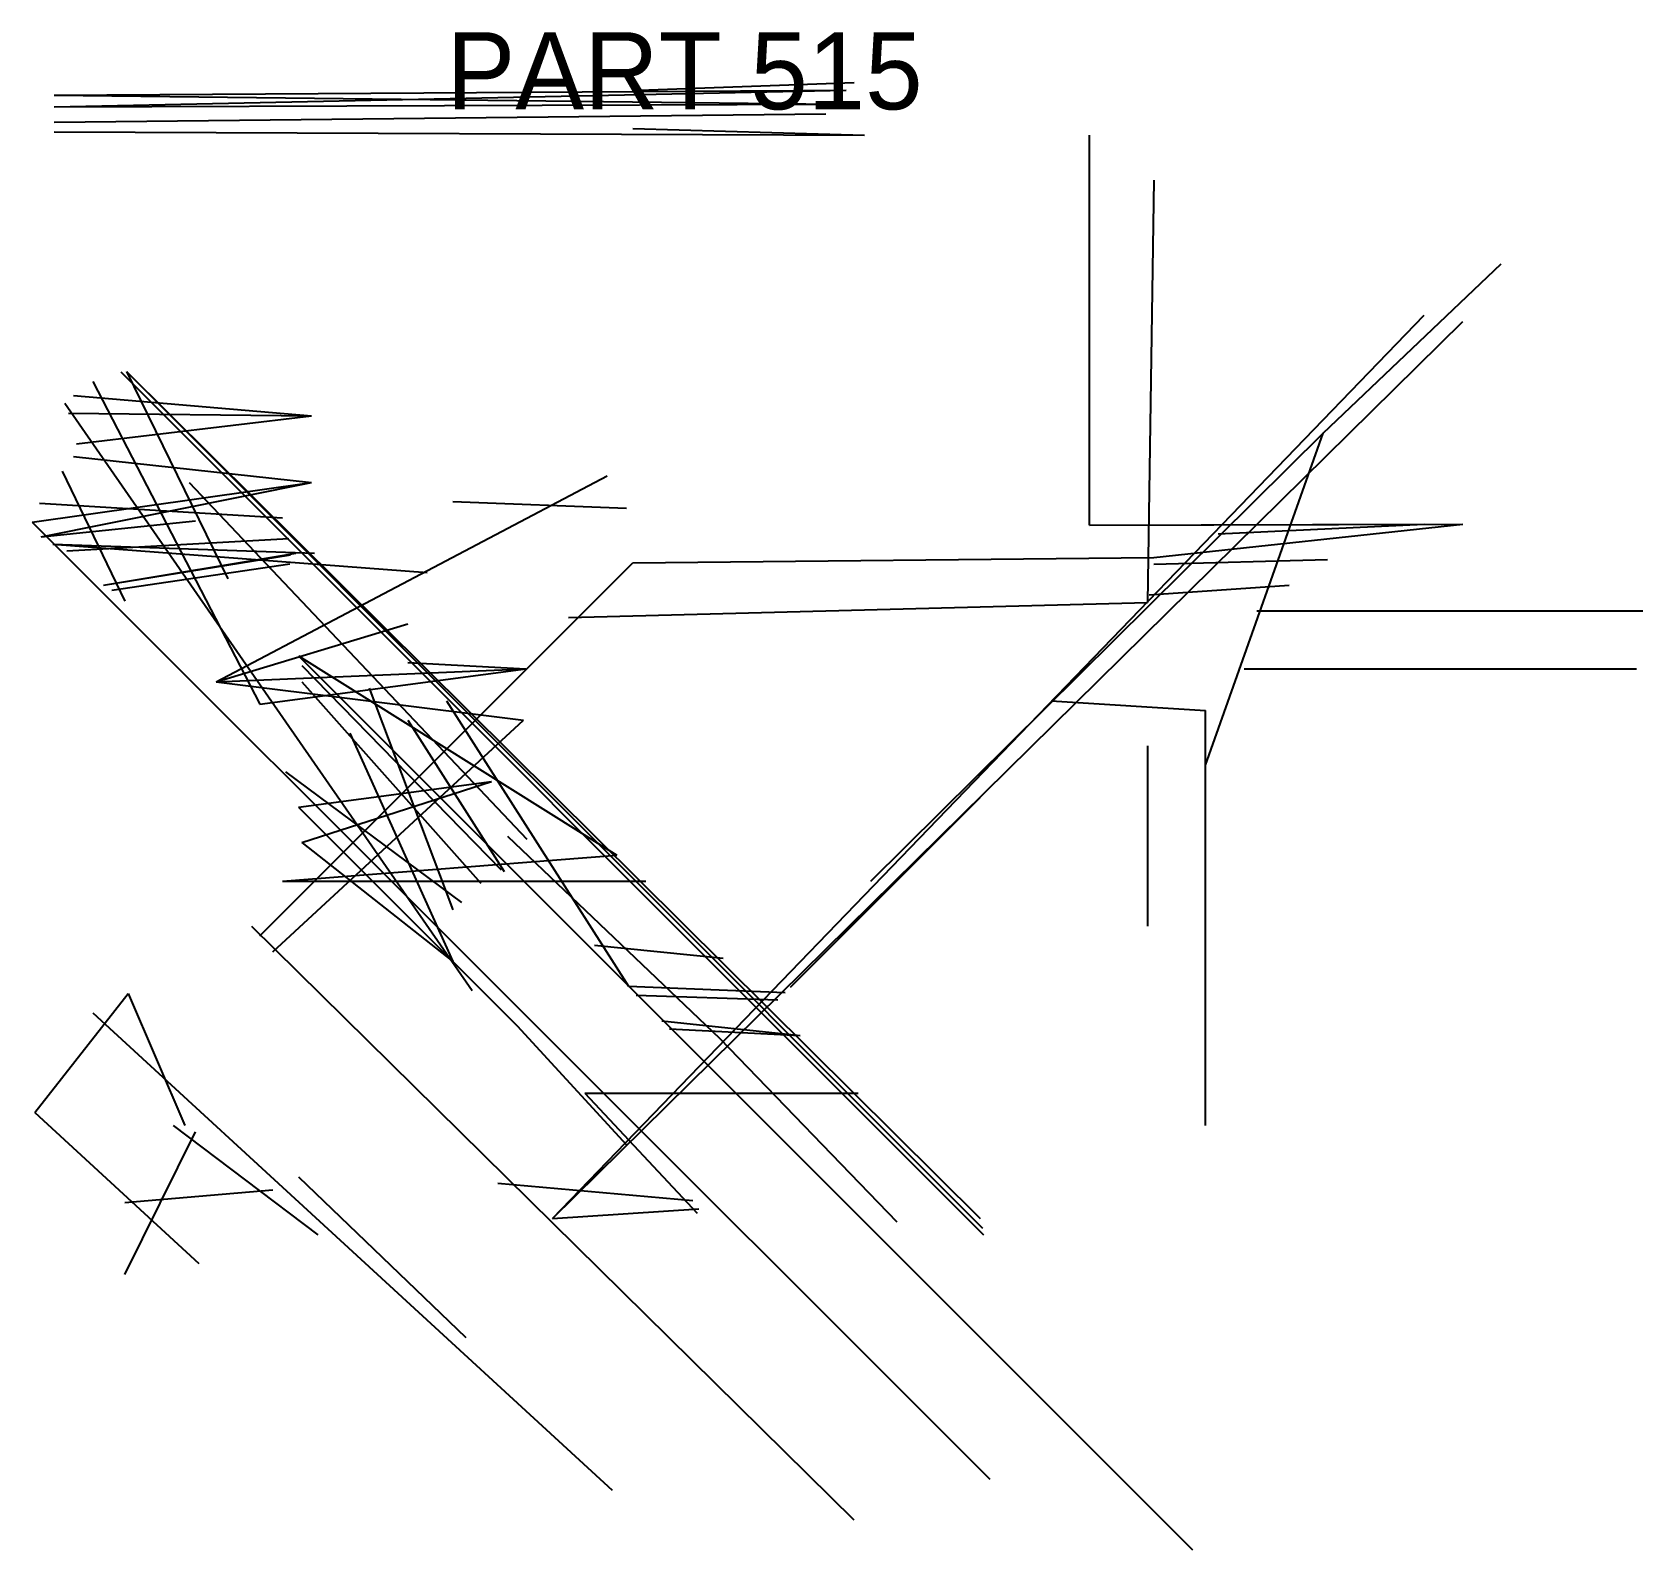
# Model space of a CAD drawing. Header units: millimetres. Extents: x 432 to 682, y 99 to 335.
import ezdxf

# ---------------------------------------------------------------- set-up
doc = ezdxf.new("R2010")
doc.units = ezdxf.units.MM
doc.layers.add('ANNOTATIONS', color=3, linetype='Continuous')
doc.layers.add('GEOMETRY', color=7, linetype='Continuous')

msp = doc.modelspace()

# ---------------------------------------------------------------- linework, layer by layer
at = {"layer": 'GEOMETRY'}
for p, q in [((435, 325.2), (558.14, 326)), ((435, 323.4), (558.14, 326)), ((526, 326), (559.4, 327.2)), ((435, 325.2), (556.4, 323.8)), ((435, 323.4), (556.4, 323.8)), ((435, 321), (555, 322.33)), ((435, 319.5), (561, 319)), ((525, 320), (561, 319)), ((596, 258.33), (596, 319)), ((606, 312), (605, 246.33)), ((632.33, 272.67), (660, 299)), ((512.5, 150.5), (648, 291)), ((512.5, 150.5), (654, 290)), ((441, 280.67), (467, 230.5)), ((445.4, 282.2), (579.5, 148)), ((446.25, 282.25), (462, 250)), ((446.25, 282.25), (579.33, 149)), ((446.25, 282.25), (579, 150.5)), ((438, 278.5), (475, 275.33)), ((436.67, 277.33), (500, 186)), ((437.25, 275.75), (475, 275.33)), ((438.5, 271), (475, 275.33)), ((562, 203), (632.33, 272.67)), ((614, 221), (632.33, 272.67)), ((438, 269), (475, 265)), ((436.25, 266.75), (446, 246.5)), ((460.2, 234), (521, 266)), ((431.6, 258.8), (475, 265)), ((433, 256.5), (475, 265)), ((456, 265), (508.5, 209.5)), ((432.75, 261.75), (470.5, 259.5)), ((497, 262), (524, 261)), ((431.6, 258.8), (580.5, 110)), ((433, 256.5), (457, 259)), ((596, 258.33), (654, 258.5)), ((596, 258.33), (648, 258.5)), ((606, 253.33), (654, 258.5)), ((616, 257), (648, 258.5)), ((437, 254.33), (471.5, 256.25)), ((434.8, 255.4), (493, 251)), ((434.8, 255.4), (475.5, 254)), ((442.67, 249), (472.6, 254)), ((442.67, 249), (471.75, 253.75)), ((525, 252.5), (606, 253.33)), ((606, 252.25), (633, 253)), ((444, 248.25), (471.67, 252.33)), ((467, 194.5), (525, 252.5)), ((605.25, 247.5), (627, 249)), ((515, 244), (605, 246.33)), ((460.2, 234), (490, 243)), ((622, 245), (649.5, 245)), ((649.5, 245), (682, 245)), ((473, 238), (522.5, 207)), ((473, 238), (612, 99)), ((460.2, 234), (508.33, 236)), ((467, 230.5), (508.33, 236)), ((473.5, 236.5), (504.5, 204.75)), ((490, 237), (508.33, 236)), ((620, 236), (681, 236)), ((460.2, 234), (508, 228)), ((473.5, 234), (501.33, 202.67)), ((484, 233), (497, 198.5)), ((496, 231), (524.33, 186.67)), ((590, 231), (614, 229.5)), ((469, 192), (508, 228)), ((490, 228), (505, 204.5)), ((614, 165), (614, 229.5)), ((481, 226), (497, 190.5)), ((605, 224), (605, 196)), ((471, 220), (498.33, 199.67)), ((473, 214.5), (503, 218.5)), ((473.5, 209), (503, 218.5)), ((549.5, 186.5), (579, 216)), ((473, 214.5), (507, 180.5)), ((473.5, 209), (497, 190.5)), ((505.5, 210), (538.5, 178.5)), ((470.5, 203), (522.5, 207)), ((470.5, 203), (527, 203)), ((465.67, 196), (559.33, 103.67)), ((519, 193), (539, 191)), ((432, 167), (446.5, 185.5)), ((446.5, 185.5), (455.33, 165)), ((524.33, 186.67), (548.67, 185.67)), ((525.5, 185.25), (547.5, 184.5)), ((441, 182.5), (521.75, 108.25)), ((507, 180.5), (524, 162)), ((529.5, 181.25), (551, 179)), ((530.67, 180), (551, 179)), ((538.5, 178.5), (566, 150)), ((517.5, 170), (560, 170)), ((517.5, 170), (535, 151.33)), ((432, 167), (457.5, 143.5)), ((446, 141.8), (457, 164)), ((453.5, 165), (476, 148)), ((473, 157), (499, 132)), ((504, 156), (534.33, 153.33)), ((446, 153), (469, 155)), ((512.5, 150.5), (535.25, 152))]:
    msp.add_line(p, q, dxfattribs=at)

# ---------------------------------------------------------------- texts
at = {"layer": 'ANNOTATIONS'}
msp.add_text('PART 515', height=12, dxfattribs=at).set_placement((496, 323))

doc.saveas('drawing.dxf')
